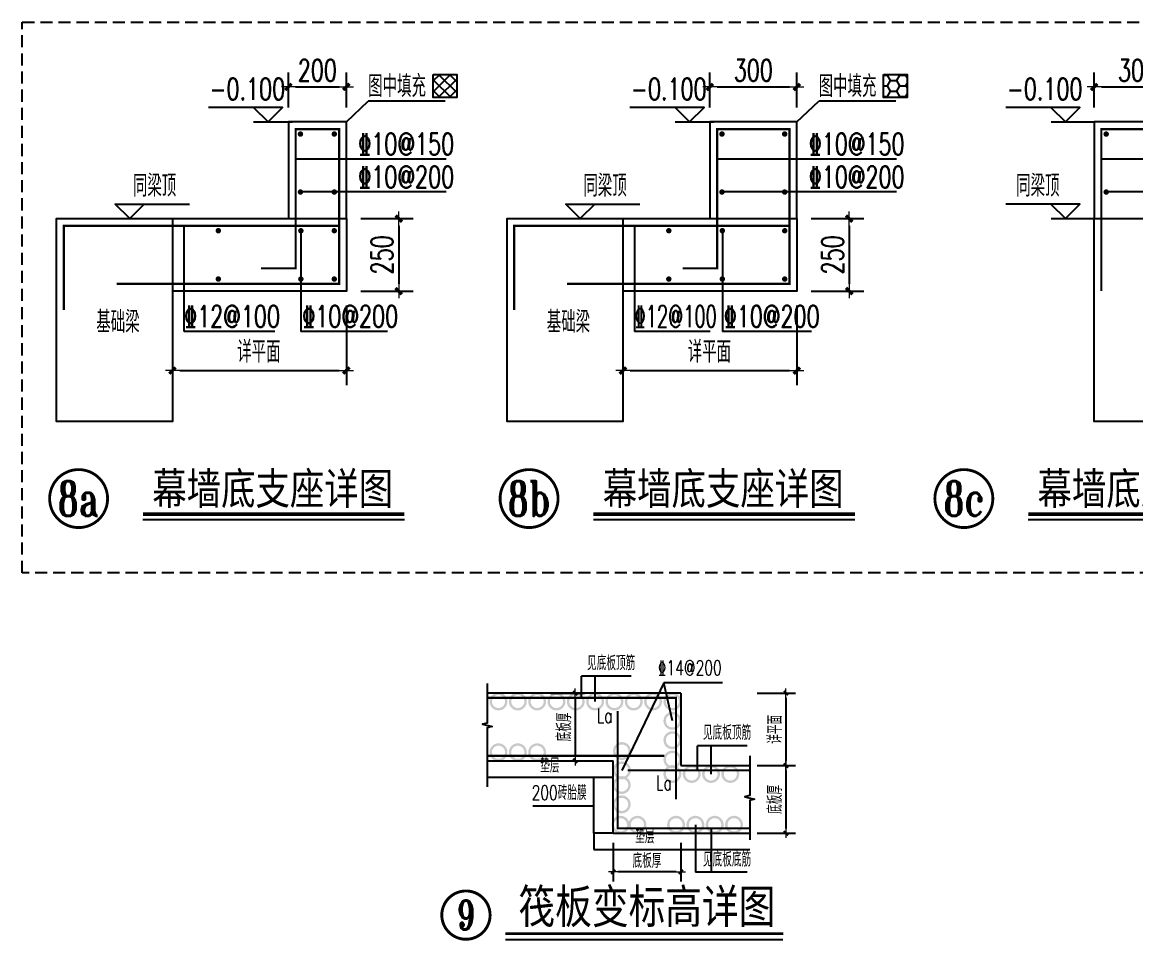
# Model space of a CAD drawing. Extents: x -1201378 to 2367219, y -619313 to 244905.
# Drawn here: x -125038 to -101985, y -420571 to -401562 of the extents above; entities that cross this region are included whole.
import ezdxf
from ezdxf.enums import TextEntityAlignment as Align

# ---------------------------------------------------------------- set-up
doc = ezdxf.new("R2010")
doc.units = 0
doc.header["$LTSCALE"] = 1000
doc.linetypes.add('HIDDEN', pattern=[0.375, 0.25, -0.125])
doc.layers.get('0').update_dxf_attribs({"linetype": 'CONTINUOUS'})
doc.layers.get('Defpoints').update_dxf_attribs({"linetype": 'CONTINUOUS'})
for name, color, linetype, lineweight in [('S-axis', 111, 'CONTINUOUS', 0), ('S-dim', 81, 'CONTINUOUS', 0), ('S-donut', 11, 'CONTINUOUS', 0), ('S-gj', 6, 'CONTINUOUS', 0)]:
    doc.layers.add(name, color=color, linetype=linetype, lineweight=lineweight)
for name, color, linetype in [('S-BG', 131, 'CONTINUOUS'), ('S-HATCH1-W', 252, 'CONTINUOUS'), ('S-SGJ', 21, 'CONTINUOUS'), ('S-SHAPE', 51, 'CONTINUOUS'), ('S-SHAPE1', 165, 'CONTINUOUS'), ('S-SHAPE2', 165, 'HIDDEN'), ('S-SKL-H', 151, 'CONTINUOUS'), ('S-TEXT', 21, 'CONTINUOUS')]:
    doc.layers.add(name, color=color, linetype=linetype)
doc.styles.add('SS1', font='tj-romans1.shx', dxfattribs={"width": 0.7, "bigfont": 'tj-hztxt1.shx'})
doc.styles.add('TKZ1', font='tjromant.shx', dxfattribs={"width": 0.7, "bigfont": 'tjhts.shx'})
doc.dimstyles.new('S-25-150A', dxfattribs={"dimscale": 150, "dimtxt": 3, "dimasz": 1, "dimexe": 2, "dimexo": 2, "dimgap": 0.8, "dimtad": 1, "dimdec": 0, "dimlfac": 0.166667, "dimzin": 0, "dimdsep": 46, "dimtxsty": 'SS1', "dimblk1": 'TT', "dimblk2": 'TT', "dimsah": 1, "dimcen": 1, "dimclrd": 256, "dimclre": 256, "dimclrt": 256, "dimadec": 0, "dimazin": 0, "dimtfac": 1, "dimtdec": 0, "dimtix": 1, "dimtmove": 2, "dimatfit": 0, "dimldrblk": 'TT', "dimfxl": 2, "dimtolj": 1, "dimtzin": 0, "dimarcsym": 0})
doc.dimstyles.new('S-50-100A', dxfattribs={"dimscale": 100, "dimtxt": 3, "dimasz": 1, "dimexe": 2, "dimexo": 2, "dimgap": 0.8, "dimtad": 1, "dimdec": 0, "dimlfac": 0.5, "dimzin": 0, "dimdsep": 46, "dimtxsty": 'SS1', "dimblk1": 'TT', "dimblk2": 'TT', "dimsah": 1, "dimcen": 1, "dimclrd": 256, "dimclre": 256, "dimclrt": 256, "dimadec": 0, "dimazin": 0, "dimtfac": 1, "dimtdec": 0, "dimtix": 1, "dimtmove": 2, "dimatfit": 0, "dimldrblk": 'TT', "dimfxl": 2, "dimtolj": 1, "dimtzin": 0, "dimarcsym": 0})

# ---------------------------------------------------------------- blocks, each defined once
blk = doc.blocks.new('TT')
blk.add_line((-0.97, 0), (0.97, 0))
at = {"const_width": 0.45}
blk.add_lwpolyline([(-0.44, -0.44), (0.44, 0.44)], dxfattribs=at)
blk = doc.blocks.new('*D6873')
at = {"layer": 'Defpoints', "color": 0, "transparency": 16777216}
for p in [(-96504, -407540), (-92904, -407540), (-92904, -409184)]:
    blk.add_point(p, dxfattribs=at)
at = {"layer": 'S-axis', "lineweight": -2, "transparency": 16777216}
for p, q in [((-96504, -407840), (-96504, -409484)), ((-92904, -407840), (-92904, -409484)), ((-96354, -409184), (-93054, -409184))]:
    blk.add_line(p, q, dxfattribs=at)
at = {"layer": 'S-axis', "lineweight": -2, "transparency": 16777216, "xscale": 150, "yscale": 150, "zscale": 150, "rotation": 180}
blk.add_blockref('TT', (-96504, -409184), dxfattribs=at)
at = {"layer": 'S-axis', "lineweight": -2, "transparency": 16777216, "xscale": 150, "yscale": 150, "zscale": 150}
blk.add_blockref('TT', (-92904, -409184), dxfattribs=at)
at = {"layer": 'S-axis', "transparency": 16777216, "insert": (-94715, -408796), "char_height": 450, "attachment_point": 5, "style": 'SS1'}
blk.add_mtext('\\A1;详平面', dxfattribs=at)
blk = doc.blocks.new('*D6579')
at = {"layer": 'Defpoints', "color": 0, "transparency": 16777216}
for p in [(-92904, -406040), (-92904, -407540), (-91819, -407540)]:
    blk.add_point(p, dxfattribs=at)
at = {"layer": 'S-axis', "lineweight": -2, "transparency": 16777216}
for p, q in [((-92604, -406040), (-91519, -406040)), ((-91819, -406190), (-91819, -407390)), ((-92604, -407540), (-91519, -407540))]:
    blk.add_line(p, q, dxfattribs=at)
at = {"layer": 'S-axis', "lineweight": -2, "transparency": 16777216, "xscale": 150, "yscale": 150, "zscale": 150}
for p, rotation in [((-91819, -406040), 90), ((-91819, -407540), 270)]:
    blk.add_blockref('TT', p, dxfattribs=dict(at, rotation=rotation))
at = {"layer": 'S-axis', "transparency": 16777216, "insert": (-92164, -406790), "char_height": 450, "attachment_point": 5, "rotation": 90, "style": 'SS1'}
blk.add_mtext('\\A1;250', dxfattribs=at)
blk = doc.blocks.new('*D6874')
at = {"layer": 'Defpoints', "color": 0, "transparency": 16777216}
for p in [(-92904, -403314), (-94104, -404039), (-92904, -404039)]:
    blk.add_point(p, dxfattribs=at)
at = {"layer": 'S-axis', "lineweight": -2, "transparency": 16777216}
for p, q in [((-94104, -403739), (-94104, -403014)), ((-92904, -403739), (-92904, -403014)), ((-93954, -403314), (-93054, -403314))]:
    blk.add_line(p, q, dxfattribs=at)
at = {"layer": 'S-axis', "lineweight": -2, "transparency": 16777216, "xscale": 150, "yscale": 150, "zscale": 150, "rotation": 180}
blk.add_blockref('TT', (-94104, -403314), dxfattribs=at)
at = {"layer": 'S-axis', "lineweight": -2, "transparency": 16777216, "xscale": 150, "yscale": 150, "zscale": 150}
blk.add_blockref('TT', (-92904, -403314), dxfattribs=at)
at = {"layer": 'S-axis', "transparency": 16777216, "insert": (-93504, -402969), "char_height": 450, "attachment_point": 5, "style": 'SS1'}
blk.add_mtext('\\A1;200', dxfattribs=at)
blk = doc.blocks.new('*D6875')
at = {"layer": 'Defpoints', "color": 0, "transparency": 16777216}
for p in [(-87178, -407540), (-83578, -407540), (-83578, -409184)]:
    blk.add_point(p, dxfattribs=at)
at = {"layer": 'S-axis', "lineweight": -2, "transparency": 16777216}
for p, q in [((-87178, -407840), (-87178, -409484)), ((-83578, -407840), (-83578, -409484)), ((-87028, -409184), (-83728, -409184))]:
    blk.add_line(p, q, dxfattribs=at)
at = {"layer": 'S-axis', "lineweight": -2, "transparency": 16777216, "xscale": 150, "yscale": 150, "zscale": 150, "rotation": 180}
blk.add_blockref('TT', (-87178, -409184), dxfattribs=at)
at = {"layer": 'S-axis', "lineweight": -2, "transparency": 16777216, "xscale": 150, "yscale": 150, "zscale": 150}
blk.add_blockref('TT', (-83578, -409184), dxfattribs=at)
at = {"layer": 'S-axis', "transparency": 16777216, "insert": (-85388, -408796), "char_height": 450, "attachment_point": 5, "style": 'SS1'}
blk.add_mtext('\\A1;详平面', dxfattribs=at)
blk = doc.blocks.new('*D6870')
at = {"layer": 'Defpoints', "color": 0, "transparency": 16777216}
for p in [(-83578, -406040), (-83578, -407540), (-82493, -407540)]:
    blk.add_point(p, dxfattribs=at)
at = {"layer": 'S-axis', "lineweight": -2, "transparency": 16777216}
for p, q in [((-83278, -406040), (-82193, -406040)), ((-82493, -406190), (-82493, -407390)), ((-83278, -407540), (-82193, -407540))]:
    blk.add_line(p, q, dxfattribs=at)
at = {"layer": 'S-axis', "lineweight": -2, "transparency": 16777216, "xscale": 150, "yscale": 150, "zscale": 150}
for p, rotation in [((-82493, -406040), 90), ((-82493, -407540), 270)]:
    blk.add_blockref('TT', p, dxfattribs=dict(at, rotation=rotation))
at = {"layer": 'S-axis', "transparency": 16777216, "insert": (-82838, -406790), "char_height": 450, "attachment_point": 5, "rotation": 90, "style": 'SS1'}
blk.add_mtext('\\A1;250', dxfattribs=at)
blk = doc.blocks.new('*D6876')
at = {"layer": 'Defpoints', "color": 0, "transparency": 16777216}
for p in [(-83578, -403314), (-85378, -404039), (-83578, -404039)]:
    blk.add_point(p, dxfattribs=at)
at = {"layer": 'S-axis', "lineweight": -2, "transparency": 16777216}
for p, q in [((-85378, -403739), (-85378, -403014)), ((-83578, -403739), (-83578, -403014)), ((-85228, -403314), (-83728, -403314))]:
    blk.add_line(p, q, dxfattribs=at)
at = {"layer": 'S-axis', "lineweight": -2, "transparency": 16777216, "xscale": 150, "yscale": 150, "zscale": 150, "rotation": 180}
blk.add_blockref('TT', (-85378, -403314), dxfattribs=at)
at = {"layer": 'S-axis', "lineweight": -2, "transparency": 16777216, "xscale": 150, "yscale": 150, "zscale": 150}
blk.add_blockref('TT', (-83578, -403314), dxfattribs=at)
at = {"layer": 'S-axis', "transparency": 16777216, "insert": (-84478, -402969), "char_height": 450, "attachment_point": 5, "style": 'SS1'}
blk.add_mtext('\\A1;300', dxfattribs=at)
blk = doc.blocks.new('*D6877')
at = {"layer": 'Defpoints', "color": 0, "transparency": 16777216}
for p in [(-75623, -403314), (-77423, -404039), (-75623, -404039)]:
    blk.add_point(p, dxfattribs=at)
at = {"layer": 'S-axis', "lineweight": -2, "transparency": 16777216}
for p, q in [((-77423, -403739), (-77423, -403014)), ((-75623, -403739), (-75623, -403014)), ((-77273, -403314), (-75773, -403314))]:
    blk.add_line(p, q, dxfattribs=at)
at = {"layer": 'S-axis', "lineweight": -2, "transparency": 16777216, "xscale": 150, "yscale": 150, "zscale": 150, "rotation": 180}
blk.add_blockref('TT', (-77423, -403314), dxfattribs=at)
at = {"layer": 'S-axis', "lineweight": -2, "transparency": 16777216, "xscale": 150, "yscale": 150, "zscale": 150}
blk.add_blockref('TT', (-75623, -403314), dxfattribs=at)
at = {"layer": 'S-axis', "transparency": 16777216, "insert": (-76523, -402969), "char_height": 450, "attachment_point": 5, "style": 'SS1'}
blk.add_mtext('\\A1;300', dxfattribs=at)
blk = doc.blocks.new('*D6596')
at = {"layer": 'Defpoints', "color": 0, "ltscale": 0.25, "transparency": 16777216}
for p in [(-83599, -407354), (-82199, -407354), (-83599, -408154)]:
    blk.add_point(p, dxfattribs=at)
at = {"layer": 'S-dim', "lineweight": -2, "ltscale": 0.25, "transparency": 16777216}
for p, q in [((-83599, -407554), (-83599, -408354)), ((-82199, -407554), (-82199, -408354)), ((-82299, -408154), (-83499, -408154))]:
    blk.add_line(p, q, dxfattribs=at)
at = {"layer": 'S-dim', "lineweight": -2, "ltscale": 0.25, "transparency": 16777216, "xscale": 100, "yscale": 100, "zscale": 100, "rotation": 180}
blk.add_blockref('TT', (-83599, -408154), dxfattribs=at)
at = {"layer": 'S-dim', "lineweight": -2, "ltscale": 0.25, "transparency": 16777216, "xscale": 100, "yscale": 100, "zscale": 100}
blk.add_blockref('TT', (-82199, -408154), dxfattribs=at)
at = {"layer": 'S-dim', "ltscale": 0.25, "transparency": 16777216, "insert": (-82899, -407924), "char_height": 300, "attachment_point": 5, "style": 'SS1'}
blk.add_mtext('\\A1;底板厚', dxfattribs=at)
blk = doc.blocks.new('*D6597')
at = {"layer": 'Defpoints', "color": 0, "ltscale": 0.25, "transparency": 16777216}
for p in [(-85099, -404454), (-85099, -405854), (-84386, -405854)]:
    blk.add_point(p, dxfattribs=at)
at = {"layer": 'S-dim', "lineweight": -2, "ltscale": 0.25, "transparency": 16777216}
for p, q in [((-84899, -404454), (-84186, -404454)), ((-84386, -404554), (-84386, -405754)), ((-84899, -405854), (-84186, -405854))]:
    blk.add_line(p, q, dxfattribs=at)
at = {"layer": 'S-dim', "lineweight": -2, "ltscale": 0.25, "transparency": 16777216, "xscale": 100, "yscale": 100, "zscale": 100}
for p, rotation in [((-84386, -404454), 90), ((-84386, -405854), 270)]:
    blk.add_blockref('TT', p, dxfattribs=dict(at, rotation=rotation))
at = {"layer": 'S-dim', "ltscale": 0.25, "transparency": 16777216, "insert": (-84616, -405154), "char_height": 300, "attachment_point": 5, "rotation": 90, "style": 'SS1'}
blk.add_mtext('\\A1;底板厚', dxfattribs=at)
blk = doc.blocks.new('*D6598')
at = {"layer": 'Defpoints', "color": 0, "ltscale": 0.25, "transparency": 16777216}
for p in [(-80822, -404454), (-80822, -405954), (-80022, -405954)]:
    blk.add_point(p, dxfattribs=at)
at = {"layer": 'S-dim', "lineweight": -2, "ltscale": 0.25, "transparency": 16777216}
for p, q in [((-80622, -404454), (-79822, -404454)), ((-80022, -404554), (-80022, -405854)), ((-80622, -405954), (-79822, -405954))]:
    blk.add_line(p, q, dxfattribs=at)
at = {"layer": 'S-dim', "lineweight": -2, "ltscale": 0.25, "transparency": 16777216, "xscale": 100, "yscale": 100, "zscale": 100}
for p, rotation in [((-80022, -404454), 90), ((-80022, -405954), 270)]:
    blk.add_blockref('TT', p, dxfattribs=dict(at, rotation=rotation))
at = {"layer": 'S-dim', "ltscale": 0.25, "transparency": 16777216, "insert": (-80252, -405204), "char_height": 300, "attachment_point": 5, "rotation": 90, "style": 'SS1'}
blk.add_mtext('\\A1;详平面', dxfattribs=at)
blk = doc.blocks.new('*D6599')
at = {"layer": 'Defpoints', "color": 0, "ltscale": 0.25, "transparency": 16777216}
for p in [(-80822, -405954), (-80822, -407354), (-80022, -407354)]:
    blk.add_point(p, dxfattribs=at)
at = {"layer": 'S-dim', "lineweight": -2, "ltscale": 0.25, "transparency": 16777216}
for p, q in [((-80622, -405954), (-79822, -405954)), ((-80022, -406054), (-80022, -407254)), ((-80622, -407354), (-79822, -407354))]:
    blk.add_line(p, q, dxfattribs=at)
at = {"layer": 'S-dim', "lineweight": -2, "ltscale": 0.25, "transparency": 16777216, "xscale": 100, "yscale": 100, "zscale": 100}
for p, rotation in [((-80022, -405954), 90), ((-80022, -407354), 270)]:
    blk.add_blockref('TT', p, dxfattribs=dict(at, rotation=rotation))
at = {"layer": 'S-dim', "ltscale": 0.25, "transparency": 16777216, "insert": (-80252, -406654), "char_height": 300, "attachment_point": 5, "rotation": 90, "style": 'SS1'}
blk.add_mtext('\\A1;底板厚', dxfattribs=at)
blk = doc.blocks.new('基础节点8')
at = {"layer": 'S-HATCH1-W'}
h = blk.add_hatch(dxfattribs=at)
h.set_pattern_fill('ANSI37', color=256, scale=50)
h.paths.add_polyline_path([(-91106.2, -403053.4), (-90618.4, -403053.4), (-90618.4, -403535.7), (-91106.2, -403535.7)])
h = blk.add_hatch(dxfattribs=at)
h.set_pattern_fill('HONEY', color=256, scale=40)
h.paths.add_polyline_path([(-81780, -403053.4), (-81292.3, -403053.4), (-81292.3, -403535.7), (-81780, -403535.7)])
at = {"layer": 'S-BG'}
for p, q in [((-94825, -404039.1), (-94019.8, -404039.1)), ((-86098.8, -404039.1), (-85293.6, -404039.1)), ((-78311.2, -404039.1), (-77422.8, -404039.1)), ((-78311.2, -406040.2), (-77422.8, -406040.2))]:
    blk.add_line(p, q, dxfattribs=at)
for points in [[(-94824.3, -403739.1), (-94524.3, -404039.1), (-94224.3, -403739.1), (-95757.7, -403739.1)], [(-86098.1, -403739.1), (-85798.1, -404039.1), (-85498.1, -403739.1), (-87031.6, -403739.1)], [(-78316, -403739.1), (-78016, -404039.1), (-77716, -403739.1), (-79249.4, -403739.1)], [(-97087.3, -405740.2), (-97387.3, -406040.2), (-97687.3, -405740.2), (-96153.9, -405740.2)], [(-87761.1, -405740.2), (-88061.1, -406040.2), (-88361.1, -405740.2), (-86827.7, -405740.2)], [(-78316, -405740.2), (-78016, -406040.2), (-77716, -405740.2), (-79249.4, -405740.2)]]:
    blk.add_lwpolyline(points, dxfattribs=at)
at = {"layer": 'S-donut'}
for points, const_width in [([(-93854.1, -404260.9, -1), (-93854.1, -404317.2, -1)], 56.3), ([(-93154.1, -404260.9, 1), (-93154.1, -404317.2, 1)], 56.3), ([(-85127.9, -404260.9, -1), (-85127.9, -404317.2, -1)], 56.3), ([(-83827.9, -404260.9, 1), (-83827.9, -404317.2, 1)], 56.3), ([(-77172.8, -404260.9, -1), (-77172.8, -404317.2, -1)], 56.3), ([(-93854.1, -405460.9, -1), (-93854.1, -405517.2, -1)], 56.3), ([(-93154.1, -405460.9, 1), (-93154.1, -405517.2, 1)], 56.3), ([(-85127.9, -405460.9, -1), (-85127.9, -405517.2, -1)], 56.3), ([(-83827.9, -405460.9, 1), (-83827.9, -405517.2, 1)], 56.3), ([(-77172.8, -405460.9, -1), (-77172.8, -405517.2, -1)], 56.3), ([(-95526, -406290.2, -1), (-95582.2, -406290.2, -1)], 56.2), ([(-93817.5, -406290.2, -1), (-93873.8, -406290.2, -1)], 56.2), ([(-93126, -406290.2, -1), (-93182.2, -406290.2, -1)], 56.2), ([(-86199.8, -406290.2, -1), (-86256.1, -406290.2, -1)], 56.2), ([(-85091.4, -406290.2, -1), (-85147.6, -406290.2, -1)], 56.2), ([(-83799.8, -406290.2, -1), (-83856.1, -406290.2, -1)], 56.2), ([(-95526, -407290.2, 1), (-95582.2, -407290.2, 1)], 56.2), ([(-93817.5, -407290.2, -1), (-93873.8, -407290.2, -1)], 56.2), ([(-93126, -407290.2, 1), (-93182.2, -407290.2, 1)], 56.2), ([(-86199.8, -407290.2, 1), (-86256.1, -407290.2, 1)], 56.2), ([(-85091.4, -407290.2, -1), (-85147.6, -407290.2, -1)], 56.2), ([(-83799.8, -407290.2, 1), (-83856.1, -407290.2, 1)], 56.2)]:
    blk.add_lwpolyline(points, format="xyb", close=True, dxfattribs=dict(at, const_width=const_width))
at = {"layer": 'S-gj', "const_width": 45}
for points in [[(-94669.5, -407069.4), (-93954.1, -407069.4), (-93954.1, -404189.1), (-93054.1, -404189.1), (-93054.1, -406852)], [(-85943.4, -407069.4), (-85227.9, -407069.4), (-85227.9, -404189.1), (-83727.9, -404189.1), (-83727.9, -406852)], [(-77272.8, -407534.8), (-77272.8, -404189.1), (-75772.8, -404189.1), (-75772.8, -407534.8)], [(-98754.1, -407929), (-98754.1, -406190.2), (-93054.1, -406190.2), (-93054.1, -407390.2), (-97661.7, -407390.2)], [(-89427.9, -407929), (-89427.9, -406190.2), (-83727.9, -406190.2), (-83727.9, -407390.2), (-88335.6, -407390.2)]]:
    blk.add_lwpolyline(points, dxfattribs=at)
at = {"layer": 'S-HATCH1-W'}
for points in [[(-91106.2, -403053.4), (-90618.4, -403053.4), (-90618.4, -403535.7), (-91106.2, -403535.7)], [(-81780, -403053.4), (-81292.3, -403053.4), (-81292.3, -403535.7), (-81780, -403535.7)]]:
    blk.add_lwpolyline(points, close=True, dxfattribs=at)
at = {"layer": 'S-SGJ'}
for p, q in [((-92904.1, -404039.1), (-92450.1, -403610.6)), ((-90855.9, -403610.6), (-92450.1, -403610.6)), ((-83577.9, -404039.1), (-83123.9, -403610.6)), ((-81529.7, -403610.6), (-83123.9, -403610.6)), ((-90837.4, -404807), (-93954.1, -404807)), ((-81511.2, -404807), (-85227.9, -404807)), ((-73556.1, -404807), (-77272.8, -404807)), ((-90837.4, -405488.1), (-93882.2, -405488.1)), ((-81511.2, -405488.1), (-85156, -405488.1)), ((-73556.1, -405488.1), (-77144.7, -405488.1)), ((-96260.9, -408375.7), (-96260.9, -406190.2)), ((-93845.7, -406290.2), (-93845.7, -408375.7)), ((-86934.7, -408375.7), (-86934.7, -406190.2)), ((-85119.5, -406290.2), (-85119.5, -408375.7)), ((-94386.2, -408375.7), (-96261.6, -408375.7)), ((-92054.8, -408375.7), (-93845.7, -408375.7)), ((-85371.7, -408375.7), (-86935.4, -408375.7)), ((-83275.8, -408375.7), (-85119.5, -408375.7))]:
    blk.add_line(p, q, dxfattribs=at)
at = {"layer": 'S-SHAPE2'}
blk.add_lwpolyline([(-99613.6, -401975.9), (-72473, -401975.9), (-72473, -413369.2), (-99613.6, -413369.2)], close=True, dxfattribs=at)
at = {"layer": 'S-SKL-H', "color": 2}
for p, q in [((-92904.1, -404039.1), (-94104.1, -404039.1)), ((-94104.1, -404039.1), (-94104.1, -406040.2)), ((-92904.1, -406040.2), (-92904.1, -404039.1)), ((-83577.9, -404039.1), (-85377.9, -404039.1)), ((-85377.9, -404039.1), (-85377.9, -406040.2)), ((-83577.9, -406040.2), (-83577.9, -404039.1)), ((-75622.8, -404039.1), (-77422.8, -404039.1)), ((-77422.8, -404039.1), (-77422.8, -406040.2))]:
    blk.add_line(p, q, dxfattribs=at)
for points in [[(-98904.1, -406040.2), (-96504.1, -406040.2), (-96504.1, -410240.2), (-98904.1, -410240.2)], [(-89577.9, -406040.2), (-87177.9, -406040.2), (-87177.9, -410240.2), (-89577.9, -410240.2)], [(-77422.8, -406040.2), (-74422.8, -406040.2), (-74422.8, -410240.2), (-77422.8, -410240.2)]]:
    blk.add_lwpolyline(points, close=True, dxfattribs=at)
for points in [[(-98904.1, -406760.2), (-98904.1, -406040.2), (-92904.1, -406040.2), (-92904.1, -407540.2), (-96504.1, -407540.2)], [(-89577.9, -406760.2), (-89577.9, -406040.2), (-83577.9, -406040.2), (-83577.9, -407540.2), (-87177.9, -407540.2)]]:
    blk.add_lwpolyline(points, dxfattribs=at)
at = {"layer": 'S-TEXT'}
for p, q in [((-97114.6, -412264.6), (-91701.6, -412264.6)), ((-87788.4, -412264.6), (-82375.4, -412264.6)), ((-78787, -412264.6), (-73374, -412264.6))]:
    blk.add_line(p, q, dxfattribs=at)
at = {"layer": 'S-TEXT', "const_width": 58.5, "elevation": 0}
for points in [[(-99047, -411833.6, 1), (-97847, -411833.6, 1), (-99047, -411833.6, 1)], [(-89720.8, -411833.6, 1), (-88520.8, -411833.6, 1), (-89720.8, -411833.6, 1)], [(-80719.4, -411833.6, 1), (-79519.4, -411833.6, 1), (-80719.4, -411833.6, 1)]]:
    blk.add_lwpolyline(points, format="xyb", dxfattribs=at)
at = {"layer": 'S-TEXT', "const_width": 73.1}
for points in [[(-97114, -412154.8), (-91701.6, -412154.8)], [(-87787.9, -412154.8), (-82375.4, -412154.8)], [(-78786.5, -412154.8), (-73374, -412154.8)]]:
    blk.add_lwpolyline(points, dxfattribs=at)
at = {"layer": 'S-BG', "style": 'SS1', "width": 0.7}
for s, p in [('-0.100', (-95737.4, -403581.6, 0)), ('-0.100', (-87011.2, -403581.6, 0)), ('-0.100', (-79229, -403581.6, 0)), ('同梁顶', (-97323, -405582.7, 0)), ('同梁顶', (-87996.9, -405582.7, 0)), ('同梁顶', (-79037.6, -405582.7, 0)), ('基础梁', (-98081.1, -408402.5)), ('基础梁', (-88754.9, -408402.5))]:
    blk.add_text(s, height=450, dxfattribs=at).set_placement(p)
at = {"layer": 'S-SGJ', "style": 'SS1'}
for s, width, p in [('图中填充', 0.7, (-92452.1, -403524.1)), ('图中填充', 0.7, (-83125.9, -403524.1)), ('%%15310@150', 0.7, (-92656.7, -404720.6)), ('%%15310@150', 0.7, (-83330.6, -404720.6)), ('%%15310@200', 0.7, (-92656.7, -405401.6)), ('%%15310@200', 0.7, (-83330.6, -405401.6)), ('%%15312@100', 0.7, (-96262.5, -408289.2)), ('%%15310@200', 0.7, (-93816.2, -408289.2)), ('%%15312@100', 0.6, (-86936.3, -408289.2)), ('%%15310@200', 0.7, (-85090, -408289.2))]:
    blk.add_text(s, height=450, dxfattribs=dict(at, width=width)).set_placement(p)
at = {"layer": 'S-TEXT', "style": 'TKZ1'}
for p in [(-94428.8, -411611.8), (-85102.6, -411611.8), (-76101.2, -411611.8)]:
    blk.add_text('幕墙底支座详图', height=750, dxfattribs=at).set_placement(p, align=Align.MIDDLE)
at = {"layer": 'S-TEXT', "style": 'TKZ1', "width": 0.7}
for s, p in [('8a', (-98447, -411833.6, 0)), ('8b', (-89120.8, -411833.6, 0)), ('8c', (-80119.4, -411833.6, 0))]:
    blk.add_text(s, height=720, dxfattribs=at).set_placement(p, align=Align.MIDDLE)
at = {"layer": 'S-axis'}
for base, p1, p2, picture, middle in [((-92904.1, -403314.4), (-94104.1, -404039.1), (-92904.1, -404039.1), '*D6874', (-93504.1, -402969.4)), ((-83577.9, -403314.4), (-85377.9, -404039.1), (-83577.9, -404039.1), '*D6876', (-84477.9, -402969.4)), ((-75622.8, -403314.4), (-77422.8, -404039.1), (-75622.8, -404039.1), '*D6877', (-76522.8, -402969.4))]:
    dim = blk.add_linear_dim(base=base, p1=p1, p2=p2, dimstyle='S-25-150A', dxfattribs=at)
    dim.commit()
    dim.dimension.update_dxf_attribs({"geometry": picture, "text_midpoint": middle})
for p1, p2, picture, middle in [((-92904.1, -406040.2), (-92904.1, -407540.2), '*D6579', (-92163.8, -406790.2)), ((-83577.9, -406040.2), (-83577.9, -407540.2), '*D6870', (-82837.6, -406790.2))]:
    dim = blk.add_aligned_dim(p1=p1, p2=p2, distance=1085.3, dimstyle='S-25-150A', dxfattribs=at)
    dim.commit()
    dim.dimension.update_dxf_attribs({"geometry": picture, "text_midpoint": middle})
for base, p1, p2, picture, middle in [((-92904.1, -409184.3), (-96504.1, -407540.2), (-92904.1, -407540.2), '*D6873', (-94714.7, -408796.1)), ((-83577.9, -409184.3), (-87177.9, -407540.2), (-83577.9, -407540.2), '*D6875', (-85388.5, -408796.1))]:
    dim = blk.add_linear_dim(base=base, p1=p1, p2=p2, angle=0, text='详平面', dimstyle='S-25-150A', dxfattribs=at)
    dim.commit()
    dim.dimension.update_dxf_attribs({"geometry": picture, "text_midpoint": middle, "dimtype": 161})
blk = doc.blocks.new('底板高差')
at = {"layer": 'S-donut', "const_width": 320}
for points in [[(-85999.1, -404629, 1), (-85949.1, -404629, 1)], [(-85599.1, -404629, 1), (-85549.1, -404629, 1)], [(-85199.1, -404629, 1), (-85149.1, -404629, 1)], [(-84799.1, -404629, 1), (-84749.1, -404629, 1)], [(-84399.1, -404629, 1), (-84349.1, -404629, 1)], [(-83999.1, -404629, 1), (-83949.1, -404629, 1)], [(-83599.1, -404629, 1), (-83549.1, -404629, 1)], [(-83199.1, -404629, 1), (-83149.1, -404629, 1)], [(-82799.1, -404629, 1), (-82749.1, -404629, 1)], [(-82399.1, -404629, 1), (-82349.1, -404629, 1)], [(-82399.1, -405029, 1), (-82349.1, -405029, 1)], [(-82399.1, -405429, 1), (-82349.1, -405429, 1)], [(-83443, -405653.8, 1), (-83393, -405653.8, 1)], [(-85999.1, -405679, -1), (-85949.1, -405679, -1)], [(-85599.1, -405679, -1), (-85549.1, -405679, -1)], [(-85199.1, -405679, -1), (-85149.1, -405679, -1)], [(-82399.1, -405829, 1), (-82349.1, -405829, 1)], [(-83443, -406053.8, 1), (-83393, -406053.8, 1)], [(-82399.1, -406129, 1), (-82349.1, -406129, 1)], [(-81999.1, -406129, 1), (-81949.1, -406129, 1)], [(-81599.1, -406129, 1), (-81549.1, -406129, 1)], [(-81199.1, -406129, 1), (-81149.1, -406129, 1)], [(-83448.2, -406357.8, 1), (-83398.2, -406357.8, 1)], [(-83448.2, -406757.8, 1), (-83398.2, -406757.8, 1)], [(-83473.5, -407179, 1), (-83423.5, -407179, 1)], [(-83123.1, -407179, 1), (-83073.1, -407179, 1)], [(-82323.1, -407179, 1), (-82273.1, -407179, 1)], [(-81923.1, -407179, 1), (-81873.1, -407179, 1)], [(-81523.1, -407179, 1), (-81473.1, -407179, 1)], [(-81123.1, -407179, 1), (-81073.1, -407179, 1)]]:
    blk.add_lwpolyline(points, format="xyb", close=True, dxfattribs=at)
at = {"layer": 'S-gj', "color": 1, "const_width": 45}
for points in [[(-86207.7, -404554), (-82299.1, -404554), (-82299.1, -406654)], [(-83508.1, -404826), (-83508.1, -407254), (-80772.8, -407254)], [(-86207.7, -405754), (-82543.1, -405754)], [(-83299.1, -406054), (-80772.8, -406054)]]:
    blk.add_lwpolyline(points, dxfattribs=at)
at = {"layer": 'S-SGJ'}
for p, q in [((-83225.9, -404101.9), (-84253.5, -404101.9)), ((-84253.5, -404566), (-84253.5, -404101.9)), ((-83974.1, -404629), (-83974.1, -404101.9)), ((-82552.1, -404239.7), (-83418, -406053.8)), ((-81337.4, -404239.7), (-82552.1, -404239.7)), ((-80825.9, -405542.5), (-81853.5, -405542.5)), ((-81853.5, -406066), (-81853.5, -405542.5)), ((-81574.1, -406129), (-81574.1, -405542.5)), ((-83999.1, -406793.6), (-85264, -406793.6)), ((-81898.1, -407179), (-81898.1, -408159.1)), ((-81574.1, -407254), (-81574.1, -408159.1)), ((-80825.9, -408159.1), (-81898.1, -408159.1))]:
    blk.add_line(p, q, dxfattribs=at)
blk.add_lwpolyline([(-82374.1, -405029), (-82552.1, -404239.7)], dxfattribs=at)
at = {"layer": 'S-SHAPE'}
for p, q in [((-82199.1, -404454), (-86207.7, -404454)), ((-82199.1, -404454), (-82199.1, -405954)), ((-86207.7, -405854), (-83599.1, -405854)), ((-83599.1, -407354), (-83599.1, -405854)), ((-82199.1, -405954), (-80772.8, -405954)), ((-83599.1, -407354), (-80772.8, -407354))]:
    blk.add_line(p, q, dxfattribs=at)
blk.add_lwpolyline([(-80772.8, -405754), (-80772.8, -406574), (-80872.8, -406599), (-80672.8, -406649), (-80772.8, -406674), (-80772.8, -407494)], dxfattribs=at)
at = {"layer": 'S-SHAPE1'}
for p, q in [((-86207.7, -406194), (-83599.1, -406194)), ((-83999.1, -407354), (-83999.1, -406194)), ((-83999.1, -407354), (-83999.1, -407694)), ((-83599.1, -407354), (-83999.1, -407354)), ((-83999.1, -407694), (-80772.8, -407694))]:
    blk.add_line(p, q, dxfattribs=at)
blk.add_lwpolyline([(-86207.7, -404254), (-86207.7, -405074), (-86307.7, -405099), (-86107.7, -405149), (-86207.7, -405174), (-86207.7, -406394)], dxfattribs=at)
at = {"layer": 'S-TEXT'}
blk.add_line((-85829.7, -409552.3), (-80084.1, -409552.3), dxfattribs=at)
at = {"layer": 'S-TEXT', "const_width": 60}
blk.add_lwpolyline([(-87148.1, -409049.3, 1), (-86148.1, -409049.3, 1), (-87148.1, -409049.3, 1)], format="xyb", dxfattribs=at)
blk.add_lwpolyline([(-85829.7, -409432.3), (-80080.4, -409432.3)], dxfattribs=at)
at = {"layer": 'S-SGJ', "style": 'SS1', "width": 0.7}
for s, rotation, p in [('见底板顶筋', 360, (-83143.2, -404070.7)), ('%%15314@200', 360, (-81352.8, -404170.4)), ('见底板顶筋', 360, (-80743.2, -405511.2)), ('垫层', 0, (-84710.4, -406190.5)), ('200砖胎膜', 0, (-84149.5, -406756.1)), ('垫层', 0, (-82743.3, -407655.8)), ('见底板底筋', 0, (-80743.2, -408135.1))]:
    blk.add_text(s, height=300, rotation=rotation, dxfattribs=at).set_placement(p, align=Align.BOTTOM_RIGHT)
for p in [(-83937.6, -405070.9), (-82713, -406462.4)]:
    blk.add_text('La', height=300, rotation=0, dxfattribs=at).set_placement(p)
at = {"layer": 'S-TEXT', "style": 'TKZ1'}
blk.add_text('筏板变标高详图', height=800, dxfattribs=at).set_placement((-80240.6, -409298.4), align=Align.RIGHT)
at = {"layer": 'S-TEXT', "style": 'TKZ1', "width": 0.7}
blk.add_text('9', height=600, dxfattribs=at).set_placement((-86648.1, -409049.3), align=Align.MIDDLE)
at = {"layer": 'S-dim', "ltscale": 0.25}
for p1, p2, distance, text, picture, middle in [((-85099.1, -404454), (-85099.1, -405854), 713.5, '底板厚', '*D6597', (-84615.7, -405154)), ((-80822, -404454), (-80822, -405954), 800, '详平面', '*D6598', (-80252, -405204)), ((-80822, -405954), (-80822, -407354), 800, '底板厚', '*D6599', (-80252, -406654)), ((-82199.1, -407354), (-83599.1, -407354), 800, '底板厚', '*D6596', (-82899.1, -407924))]:
    dim = blk.add_aligned_dim(p1=p1, p2=p2, distance=distance, text=text, dimstyle='S-50-100A', dxfattribs=at)
    dim.commit()
    dim.dimension.update_dxf_attribs({"geometry": picture, "text_midpoint": middle})

msp = doc.modelspace()

# ---------------------------------------------------------------- block references
at = {"layer": 'S-TEXT'}
for name, p in [('基础节点8', (-25424.4, 413.8)), ('底板高差', (-29204.2, -10991.2))]:
    msp.add_blockref(name, p, dxfattribs=at)

doc.saveas('drawing.dxf')
